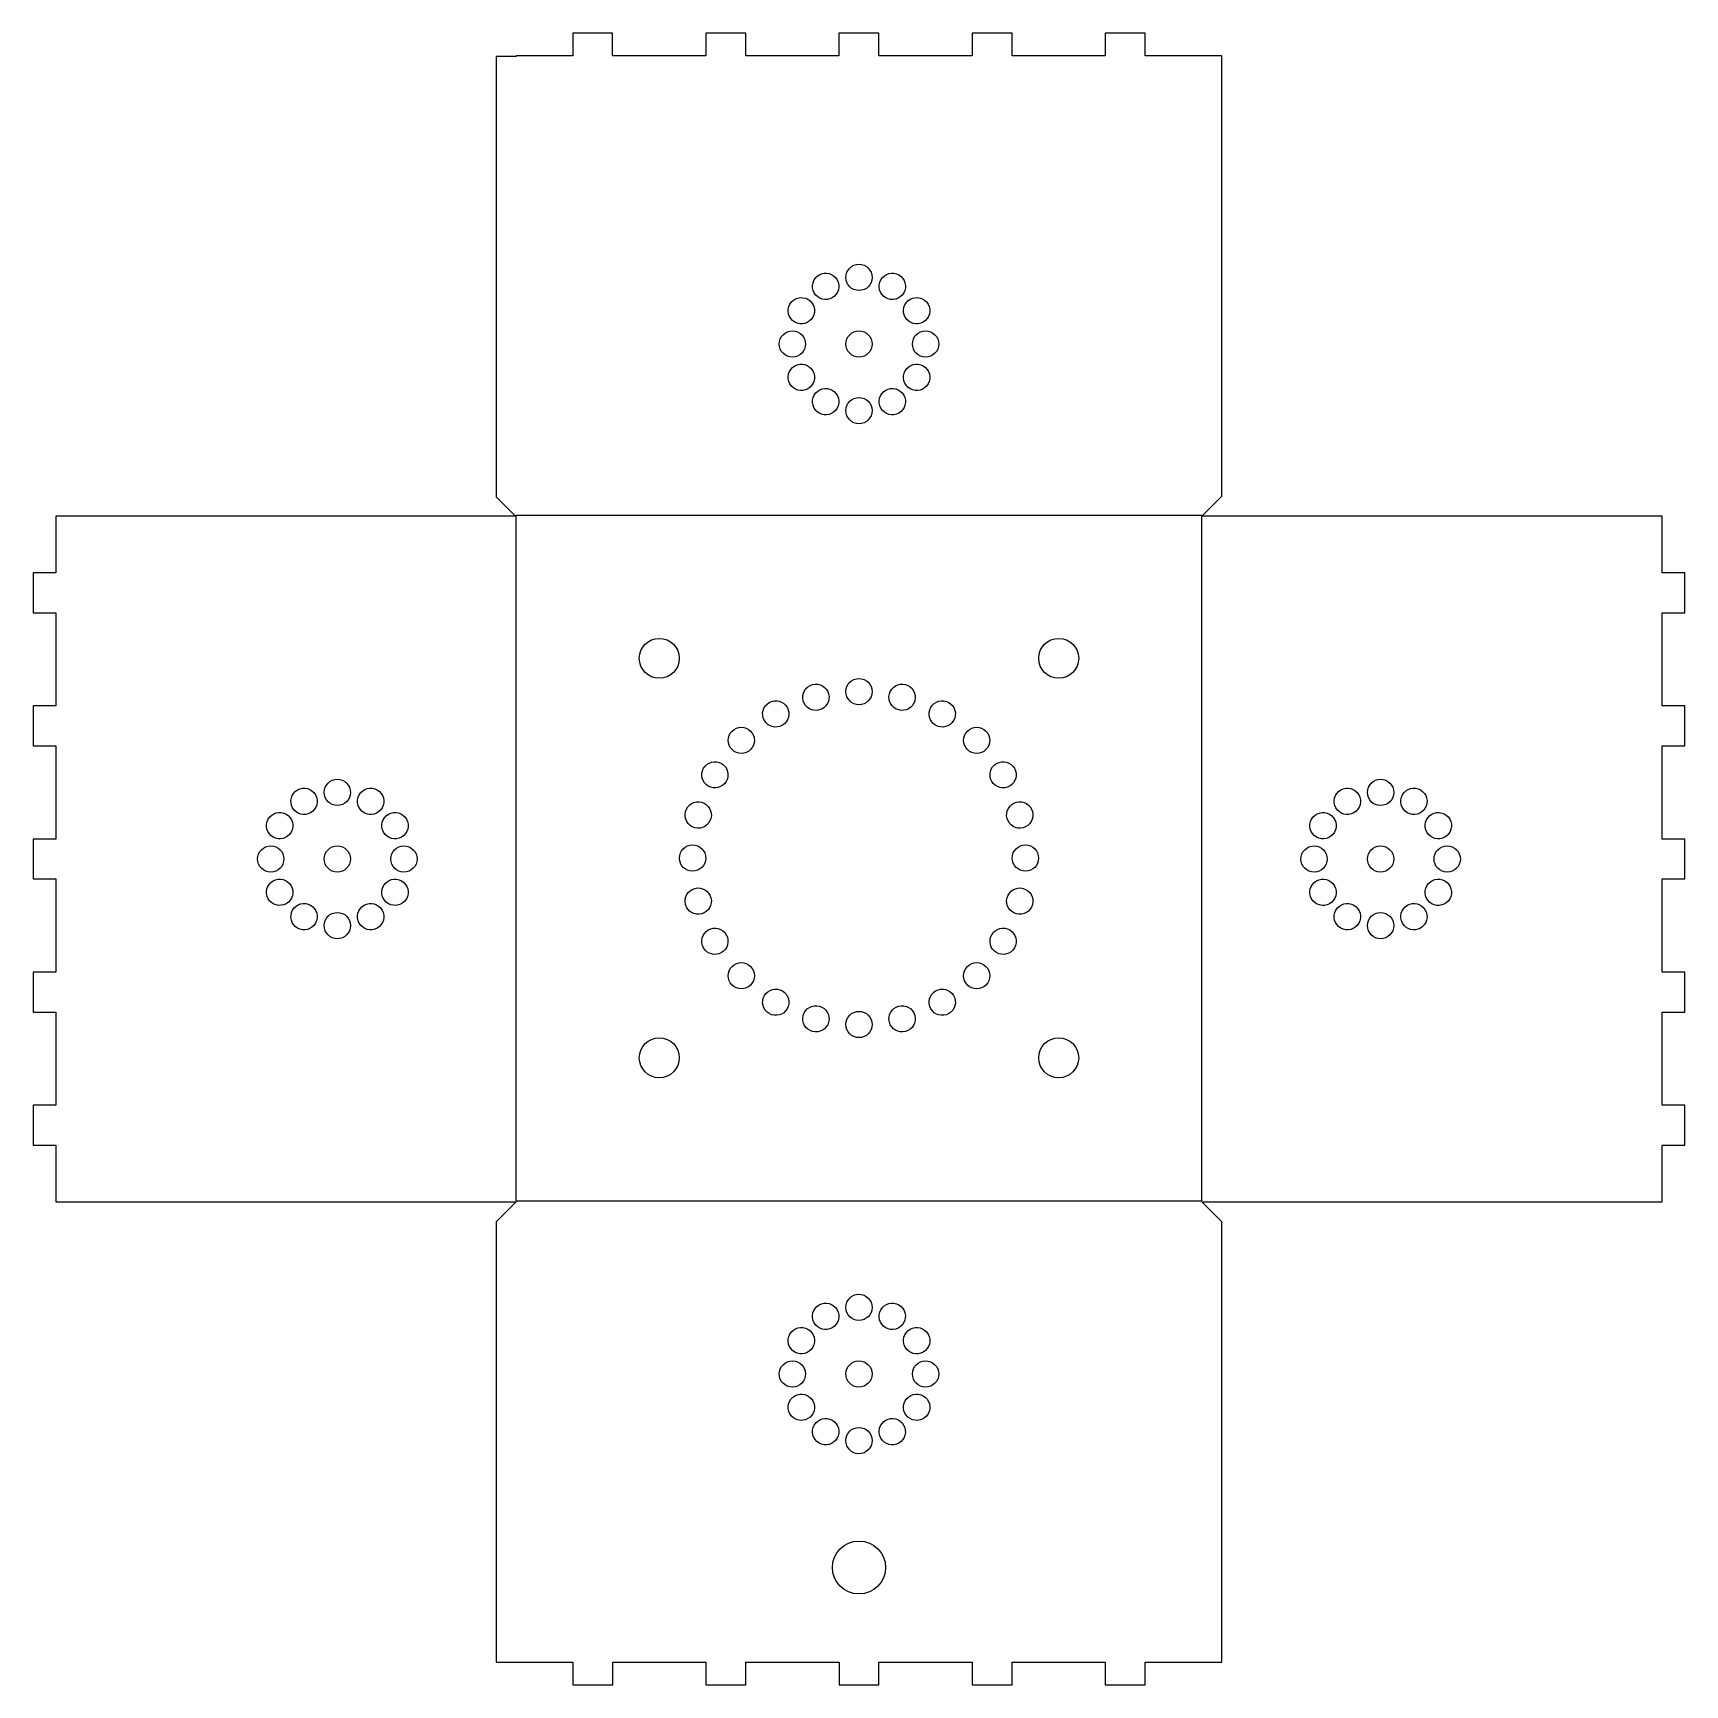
# Model space of a CAD drawing. Extents: x 28 to 553, y 59 to 380.
# Drawn here: x 304.6 to 552.7, y 132.1 to 380.2 of the extents above; entities that cross this region are included whole.
import ezdxf

# ---------------------------------------------------------------- set-up
doc = ezdxf.new("R2010")
doc.units = 0
doc.layers.add('Layer_1', color=7, linetype='CONTINUOUS')

msp = doc.modelspace()

# ---------------------------------------------------------------- linework, layer by layer
at = {"layer": 'Layer_1', "color": 7}
for p, q in [((385.635218, 380.243924), (385.635218, 376.821979)), ((391.63244, 380.243924), (385.635218, 380.243924)), ((385.635218, 380.243924), (385.635218, 380.243924)), ((391.63244, 376.821979), (391.63244, 380.243924)), ((411.63494, 380.243924), (405.628912, 380.243924)), ((405.628912, 380.243924), (405.628912, 376.821979)), ((411.63494, 376.821979), (411.63494, 380.243924)), ((431.628635, 380.243924), (425.631412, 380.243924)), ((425.631412, 380.243924), (425.631412, 376.821979)), ((431.628635, 376.821979), (431.628635, 380.243924)), ((451.631135, 380.243924), (445.633912, 380.243924)), ((445.633912, 380.243924), (445.633912, 376.821979)), ((451.631135, 376.821979), (451.631135, 380.243924)), ((471.633635, 380.243924), (465.627579, 380.243924)), ((465.627579, 380.243924), (465.627579, 376.821979)), ((471.633635, 376.821979), (471.633635, 380.243924)), ((377.133273, 376.724951), (374.134662, 376.724951)), ((374.134662, 376.724951), (374.134662, 310.579118)), ((385.635218, 376.821979), (377.133273, 376.821979)), ((377.133273, 376.821979), (377.133273, 376.724951)), ((405.628912, 376.821979), (391.63244, 376.821979)), ((425.631412, 376.821979), (411.63494, 376.821979)), ((445.633912, 376.821979), (431.628635, 376.821979)), ((465.627579, 376.821979), (451.631135, 376.821979)), ((479.138968, 376.821979), (471.633635, 376.821979)), ((480.135579, 376.821979), (479.138968, 376.821979)), ((483.13419, 376.821979), (480.135579, 376.821979)), ((483.13419, 310.676146), (483.13419, 376.821979)), ((426.662455, 343.534139), (426.662455, 343.534139)), ((421.927171, 341.206494), (421.927171, 341.206494)), ((435.349371, 341.206537), (435.349371, 341.206537)), ((418.990129, 336.823073), (418.990129, 336.823073)), ((438.286414, 336.823085), (438.286414, 336.823085)), ((426.662455, 333.534159), (426.662455, 333.534159)), ((418.638297, 331.558387), (418.638297, 331.558387)), ((438.638257, 331.558387), (438.638257, 331.558387)), ((420.965941, 326.823105), (420.965941, 326.823105)), ((436.310602, 326.823093), (436.310602, 326.823093)), ((425.349391, 323.886063), (425.349391, 323.886063)), ((426.662455, 323.534178), (426.662455, 323.534178)), ((431.927151, 323.886021), (431.927151, 323.886021)), ((374.134662, 310.579118), (377.02744, 307.68634)), ((480.135579, 307.677535), (483.13419, 310.676146)), ((377.02744, 307.68634), (307.997662, 307.68634)), ((307.997662, 307.68634), (307.997662, 299.184396)), ((549.280024, 307.677535), (480.135579, 307.677535)), ((549.280024, 299.175591), (549.280024, 307.677535)), ((307.997662, 299.184396), (304.575718, 299.184396)), ((304.575718, 299.184396), (304.575718, 293.178368)), ((552.701968, 299.175591), (549.280024, 299.175591)), ((552.701968, 293.178368), (552.701968, 299.175591)), ((304.575718, 293.178368), (307.997662, 293.178368)), ((307.997662, 293.178368), (307.997662, 279.181896)), ((549.280024, 279.181896), (549.280024, 293.178368)), ((549.280024, 293.178368), (552.701968, 293.178368)), ((424.076263, 280.982792), (424.076263, 280.982792)), ((430.614043, 281.323269), (430.614043, 281.323269)), ((433.20025, 280.982793), (433.20025, 280.982793)), ((307.997662, 279.181896), (304.575718, 279.181896)), ((304.575718, 279.181896), (304.575718, 273.184674)), ((417.849369, 278.961811), (417.849369, 278.961811)), ((439.427122, 278.961805), (439.427122, 278.961805)), ((552.701968, 279.181896), (549.280024, 279.181896)), ((552.701968, 273.175868), (552.701968, 279.181896)), ((304.575718, 273.184674), (307.997662, 273.184674)), ((307.997662, 273.184674), (307.997662, 259.179396)), ((412.357717, 275.398057), (412.357717, 275.398057)), ((444.918783, 275.39806), (444.918783, 275.39806)), ((549.280024, 259.179396), (549.280024, 273.175868)), ((549.280024, 273.175868), (552.701968, 273.175868)), ((407.97555, 270.534399), (407.97555, 270.534399)), ((449.300944, 270.534391), (449.300944, 270.534391)), ((346.995091, 265.830713), (346.995091, 265.830713)), ((352.259789, 266.182555), (352.259789, 266.182555)), ((505.014087, 266.179877), (505.014087, 266.179877)), ((510.278772, 265.828045), (510.278772, 265.828045)), ((356.995084, 263.854901), (356.995084, 263.854901)), ((405.001528, 264.702248), (405.001528, 264.702248)), ((452.274974, 264.702261), (452.274974, 264.702261)), ((500.278805, 263.852233), (500.278805, 263.852233)), ((342.61164, 262.893669), (342.61164, 262.893669)), ((514.662205, 262.891004), (514.662205, 262.891004)), ((307.997662, 259.179396), (304.575718, 259.179396)), ((304.575718, 259.179396), (304.575718, 253.182174)), ((359.932156, 259.471452), (359.932156, 259.471452)), ((403.638302, 258.299113), (403.638302, 258.299113)), ((453.638202, 258.299113), (453.638202, 258.299113)), ((496.98989, 258.155711), (496.98989, 258.155711)), ((497.341763, 259.468784), (497.341763, 259.468784)), ((506.98987, 258.155711), (506.98987, 258.155711)), ((516.98985, 258.155711), (516.98985, 258.155711)), ((552.701968, 259.179396), (549.280024, 259.179396)), ((552.701968, 253.182174), (552.701968, 259.179396)), ((304.575718, 253.182174), (307.997662, 253.182174)), ((307.997662, 253.182174), (307.997662, 239.185701)), ((340.284026, 254.206762), (340.284026, 254.206762)), ((350.284006, 254.206762), (350.284006, 254.206762)), ((360.283986, 254.206762), (360.283986, 254.206762)), ((549.280024, 239.176896), (549.280024, 253.182174)), ((549.280024, 253.182174), (552.701968, 253.182174)), ((359.932113, 252.893689), (359.932113, 252.893689)), ((403.97878, 251.761334), (403.97878, 251.761334)), ((453.297723, 251.761321), (453.297723, 251.761321)), ((497.341732, 252.891024), (497.341732, 252.891024)), ((342.611682, 249.471472), (342.611682, 249.471472)), ((356.995071, 248.510239), (356.995071, 248.510239)), ((500.278792, 248.507572), (500.278792, 248.507572)), ((514.662236, 249.468804), (514.662236, 249.468804)), ((346.995104, 246.534427), (346.995104, 246.534427)), ((352.259789, 246.182595), (352.259789, 246.182595)), ((505.014087, 246.179917), (505.014087, 246.179917)), ((510.278785, 246.53176), (510.278785, 246.53176)), ((405.99976, 245.53444), (405.99976, 245.53444)), ((451.276734, 245.534449), (451.276734, 245.534449)), ((307.997662, 239.185701), (304.575718, 239.185701)), ((304.575718, 239.185701), (304.575718, 233.179674)), ((409.563515, 240.042791), (409.563515, 240.042791)), ((447.712986, 240.042789), (447.712986, 240.042789)), ((552.701968, 239.176896), (549.280024, 239.176896)), ((552.701968, 233.179674), (552.701968, 239.176896)), ((414.427172, 235.660621), (414.427172, 235.660621)), ((442.84932, 235.660627), (442.84932, 235.660627)), ((304.575718, 233.179674), (307.997662, 233.179674)), ((307.997662, 233.179674), (307.997662, 219.183201)), ((420.259324, 232.686598), (420.259324, 232.686598)), ((430.614043, 231.323369), (430.614043, 231.323369)), ((437.01719, 232.686597), (437.01719, 232.686597)), ((549.280024, 219.183201), (549.280024, 233.179674)), ((549.280024, 233.179674), (552.701968, 233.179674)), ((307.997662, 219.183201), (304.575718, 219.183201)), ((304.575718, 219.183201), (304.575718, 213.185979)), ((552.701968, 219.183201), (549.280024, 219.183201)), ((552.701968, 213.177174), (552.701968, 219.183201)), ((304.575718, 213.185979), (307.997662, 213.185979)), ((307.997662, 213.185979), (307.997662, 204.684035)), ((549.280024, 204.675229), (549.280024, 213.177174)), ((549.280024, 213.177174), (552.701968, 213.177174)), ((307.997662, 204.684035), (377.133273, 204.684035)), ((377.133273, 204.684035), (374.134662, 201.685423)), ((483.13419, 201.685423), (480.144384, 204.675229)), ((480.144384, 204.675229), (549.280024, 204.675229)), ((374.134662, 201.685423), (374.134662, 135.53959)), ((483.13419, 135.53959), (483.13419, 201.685423)), ((430.611421, 188.828293), (430.611421, 188.828293)), ((425.346722, 188.476441), (425.346722, 188.476441)), ((431.924497, 188.476409), (431.924497, 188.476409)), ((420.963274, 185.53938), (420.963274, 185.53938)), ((436.307935, 185.539368), (436.307935, 185.539368)), ((418.635619, 180.804086), (418.635619, 180.804086)), ((430.611421, 178.828313), (430.611421, 178.828313)), ((438.635579, 180.804086), (438.635579, 180.804086)), ((418.987462, 175.539388), (418.987462, 175.539388)), ((438.283747, 175.5394), (438.283747, 175.5394)), ((421.924517, 171.155936), (421.924517, 171.155936)), ((430.611421, 168.828333), (430.611421, 168.828333)), ((435.346702, 171.155967), (435.346702, 171.155967)), ((432.636055, 149.761662), (432.636055, 149.761662)), ((374.134662, 135.53959), (377.133273, 135.53959)), ((377.133273, 135.53959), (378.129885, 135.53959)), ((378.129885, 135.53959), (385.635218, 135.53959)), ((385.635218, 135.53959), (385.635218, 132.117646)), ((391.641274, 132.117646), (391.641274, 135.53959)), ((391.641274, 135.53959), (405.637718, 135.53959)), ((405.637718, 135.53959), (405.637718, 132.117646)), ((411.63494, 132.117646), (411.63494, 135.53959)), ((411.63494, 135.53959), (425.640218, 135.53959)), ((425.640218, 135.53959), (425.640218, 132.117646)), ((431.63744, 132.117646), (431.63744, 135.53959)), ((431.63744, 135.53959), (445.633912, 135.53959)), ((445.633912, 135.53959), (445.633912, 132.117646)), ((451.63994, 132.117646), (451.63994, 135.53959)), ((451.63994, 135.53959), (465.636412, 135.53959)), ((465.636412, 135.53959), (465.636412, 132.117646)), ((471.633635, 132.117646), (471.633635, 135.53959)), ((471.633635, 135.53959), (479.138968, 135.53959)), ((479.138968, 135.53959), (480.135579, 135.53959)), ((480.135579, 135.53959), (483.13419, 135.53959)), ((385.635218, 132.117646), (391.641274, 132.117646)), ((405.637718, 132.117646), (411.63494, 132.117646)), ((425.640218, 132.117646), (431.63744, 132.117646)), ((445.633912, 132.117646), (451.63994, 132.117646)), ((465.636412, 132.117646), (471.633635, 132.117646))]:
    msp.add_line(p, q, dxfattribs=at)
at = {"layer": 'Layer_1', "color": 3}
for p, q in [((377.13824, 307.823218), (480.13826, 307.823218)), ((377.138353, 204.823323), (377.138353, 307.823325)), ((480.138147, 204.823323), (480.138147, 307.823325)), ((377.13824, 204.823424), (480.13826, 204.823424))]:
    msp.add_line(p, q, dxfattribs=at)
at = {"layer": 'Layer_1', "color": 2}
for p, q in [((398.63824, 283.322519), (398.63824, 283.322519)), ((458.63812, 283.322519), (458.63812, 283.322519)), ((398.63824, 223.322639), (398.63824, 223.322639)), ((458.63812, 223.322639), (458.63812, 223.322639))]:
    msp.add_line(p, q, dxfattribs=at)
at = {"layer": 'Layer_1', "color": 7}
for points in [[(426.662455, 343.534139), (426.662455, 344.625272), (427.547052, 345.509813), (428.638264, 345.509813)], [(428.638264, 345.509813), (429.729477, 345.509813), (430.614074, 344.625272), (430.614074, 343.534139)], [(421.927171, 341.206494), (421.381603, 342.151445), (421.705416, 343.359776), (422.650426, 343.905378)], [(422.650426, 343.905378), (423.595436, 344.45098), (424.803787, 344.127244), (425.349355, 343.182293)], [(425.349355, 343.182293), (425.894923, 342.237342), (425.57111, 341.029011), (424.6261, 340.483409)], [(428.638264, 341.558462), (427.547052, 341.558462), (426.662455, 342.443003), (426.662455, 343.534139)], [(430.614074, 343.534139), (430.614074, 342.443003), (429.729477, 341.558462), (428.638264, 341.558462)], [(432.650441, 340.483452), (431.705431, 341.029054), (431.381618, 342.237385), (431.927186, 343.182336)], [(431.927186, 343.182336), (432.472754, 344.127287), (433.681106, 344.451023), (434.626116, 343.905421)], [(434.626116, 343.905421), (435.571126, 343.359819), (435.894938, 342.151488), (435.349371, 341.206537)], [(418.267044, 339.522002), (418.812646, 340.467012), (420.020977, 340.790825), (420.965928, 340.245257)], [(420.965928, 340.245257), (421.910879, 339.699689), (422.234615, 338.491337), (421.689013, 337.546327)], [(424.6261, 340.483409), (423.68109, 339.937807), (422.472739, 340.261543), (421.927171, 341.206494)], [(435.349371, 341.206537), (434.803803, 340.261586), (433.595451, 339.93785), (432.650441, 340.483452)], [(435.58753, 337.54634), (435.041928, 338.49135), (435.365664, 339.699702), (436.310615, 340.245269)], [(436.310615, 340.245269), (437.255566, 340.790837), (438.463897, 340.467025), (439.009499, 339.522015)], [(418.990129, 336.823073), (418.045178, 337.36864), (417.721442, 338.576992), (418.267044, 339.522002)], [(421.689013, 337.546327), (421.143411, 336.601317), (419.93508, 336.277505), (418.990129, 336.823073)], [(438.286414, 336.823085), (437.341463, 336.277517), (436.133132, 336.60133), (435.58753, 337.54634)], [(439.009499, 339.522015), (439.555101, 338.577004), (439.231365, 337.368653), (438.286414, 336.823085)], [(416.662622, 333.534186), (416.662622, 334.62539), (417.547161, 335.509985), (418.638297, 335.509985)], [(418.638297, 335.509985), (419.729433, 335.509985), (420.613972, 334.62539), (420.613972, 333.534186)], [(426.662455, 333.534159), (426.662455, 334.625292), (427.547052, 335.509833), (428.638264, 335.509833)], [(428.638264, 335.509833), (429.729477, 335.509833), (430.614074, 334.625292), (430.614074, 333.534159)], [(436.662582, 333.534186), (436.662582, 334.62539), (437.547121, 335.509985), (438.638257, 335.509985)], [(438.638257, 335.509985), (439.729393, 335.509985), (440.613932, 334.62539), (440.613932, 333.534186)], [(418.638297, 331.558387), (417.547161, 331.558387), (416.662622, 332.442982), (416.662622, 333.534186)], [(420.613972, 333.534186), (420.613972, 332.442982), (419.729433, 331.558387), (418.638297, 331.558387)], [(428.638264, 331.558482), (427.547052, 331.558482), (426.662455, 332.443023), (426.662455, 333.534159)], [(430.614074, 333.534159), (430.614074, 332.443023), (429.729477, 331.558482), (428.638264, 331.558482)], [(438.638257, 331.558387), (437.547121, 331.558387), (436.662582, 332.442982), (436.662582, 333.534186)], [(440.613932, 333.534186), (440.613932, 332.442982), (439.729393, 331.558387), (438.638257, 331.558387)], [(418.267057, 327.54636), (417.721455, 328.49137), (418.045191, 329.699722), (418.990142, 330.245289)], [(418.990142, 330.245289), (419.935093, 330.790857), (421.143424, 330.467045), (421.689026, 329.522035)], [(435.587518, 329.522022), (436.133119, 330.467032), (437.34145, 330.790845), (438.286402, 330.245277)], [(438.286402, 330.245277), (439.231353, 329.699709), (439.555088, 328.491357), (439.009486, 327.546347)], [(420.965941, 326.823105), (420.02099, 326.277537), (418.812659, 326.60135), (418.267057, 327.54636)], [(421.689026, 329.522035), (422.234628, 328.577024), (421.910892, 327.368673), (420.965941, 326.823105)], [(436.310602, 326.823093), (435.365651, 327.36866), (435.041916, 328.577012), (435.587518, 329.522022)], [(439.009486, 327.546347), (438.463885, 326.601337), (437.255554, 326.277525), (436.310602, 326.823093)], [(422.650461, 323.162979), (421.705451, 323.70858), (421.381638, 324.916911), (421.927206, 325.861862)], [(421.927206, 325.861862), (422.472774, 326.806814), (423.681126, 327.130549), (424.626136, 326.584947)], [(424.626136, 326.584947), (425.571146, 326.039346), (425.894958, 324.831015), (425.349391, 323.886063)], [(426.662455, 323.534178), (426.662455, 324.625314), (427.547052, 325.509853), (428.638264, 325.509853)], [(428.638264, 325.509853), (429.729477, 325.509853), (430.614074, 324.625314), (430.614074, 323.534178)], [(431.927151, 323.886021), (431.381583, 324.830972), (431.705396, 326.039303), (432.650406, 326.584905)], [(432.650406, 326.584905), (433.595416, 327.130506), (434.803767, 326.806771), (435.349335, 325.86182)], [(435.349335, 325.86182), (435.894903, 324.916869), (435.57109, 323.708538), (434.62608, 323.162936)], [(425.349391, 323.886063), (424.803823, 322.941112), (423.595471, 322.617377), (422.650461, 323.162979)], [(428.638264, 321.558503), (427.547052, 321.558503), (426.662455, 322.443042), (426.662455, 323.534178)], [(430.614074, 323.534178), (430.614074, 322.443042), (429.729477, 321.558503), (428.638264, 321.558503)], [(434.62608, 323.162936), (433.68107, 322.617334), (432.472719, 322.94107), (431.927151, 323.886021)], [(426.662444, 281.323269), (426.662444, 282.414405), (427.54704, 283.298944), (428.638244, 283.298944)], [(428.638244, 283.298944), (429.729447, 283.298944), (430.614043, 282.414405), (430.614043, 281.323269)], [(420.259313, 279.960043), (419.976906, 281.013999), (420.602424, 282.097348), (421.656446, 282.379773)], [(421.656446, 282.379773), (422.710468, 282.662197), (423.793857, 282.036748), (424.076263, 280.982792)], [(424.076263, 280.982792), (424.35867, 279.928836), (423.733152, 278.845487), (422.67913, 278.563062)], [(428.638244, 279.347595), (427.54704, 279.347595), (426.662444, 280.232134), (426.662444, 281.323269)], [(430.614043, 281.323269), (430.614043, 280.232134), (429.729447, 279.347595), (428.638244, 279.347595)], [(434.597383, 278.563064), (433.543361, 278.845488), (432.917843, 279.928837), (433.20025, 280.982793)], [(433.20025, 280.982793), (433.482657, 282.036749), (434.566046, 282.662198), (435.620068, 282.379774)], [(435.620068, 282.379774), (436.674089, 282.09735), (437.299607, 281.014), (437.017201, 279.960044)], [(414.427185, 276.986012), (413.881617, 277.930963), (414.20543, 279.139294), (415.15044, 279.684896)], [(415.15044, 279.684896), (416.09545, 280.230498), (417.303802, 279.906762), (417.849369, 278.961811)], [(417.849369, 278.961811), (418.394937, 278.01686), (418.071125, 276.808529), (417.126115, 276.262927)], [(422.67913, 278.563062), (421.625109, 278.280638), (420.541719, 278.906087), (420.259313, 279.960043)], [(437.017201, 279.960044), (436.734794, 278.906088), (435.651405, 278.280639), (434.597383, 278.563064)], [(440.150377, 276.262921), (439.205367, 276.808523), (438.881554, 278.016854), (439.427122, 278.961805)], [(439.427122, 278.961805), (439.97269, 279.906756), (441.181042, 280.230492), (442.126052, 279.68489)], [(442.126052, 279.68489), (443.071062, 279.139288), (443.394874, 277.930957), (442.849307, 276.986006)], [(409.563603, 275.397969), (410.335201, 276.169566), (411.586168, 276.169606), (412.357717, 275.398057)], [(417.126115, 276.262927), (416.181105, 275.717325), (414.972753, 276.041061), (414.427185, 276.986012)], [(442.849307, 276.986006), (442.303739, 276.041055), (441.095387, 275.717319), (440.150377, 276.262921)], [(444.918783, 275.39806), (445.690332, 276.169609), (446.941299, 276.169569), (447.712897, 275.397972)], [(409.563515, 272.603855), (408.791966, 273.375404), (408.792006, 274.626371), (409.563603, 275.397969)], [(412.357717, 275.398057), (413.129267, 274.626507), (413.129227, 273.37554), (412.357629, 272.603943)], [(444.918871, 272.603946), (444.147273, 273.375543), (444.147233, 274.62651), (444.918783, 275.39806)], [(447.712897, 275.397972), (448.484494, 274.626374), (448.484534, 273.375407), (447.712985, 272.603858)], [(405.276666, 269.811144), (405.822268, 270.756154), (407.030599, 271.079967), (407.97555, 270.534399)], [(407.97555, 270.534399), (408.920502, 269.988831), (409.244237, 268.78048), (408.698635, 267.83547)], [(412.357629, 272.603943), (411.586032, 271.832346), (410.335065, 271.832306), (409.563515, 272.603855)], [(447.712985, 272.603858), (446.941435, 271.832308), (445.690468, 271.832348), (444.918871, 272.603946)], [(448.577859, 267.835461), (448.032258, 268.780471), (448.355993, 269.988823), (449.300944, 270.534391)], [(449.300944, 270.534391), (450.245896, 271.079959), (451.454227, 270.756146), (451.999828, 269.811136)], [(348.308191, 266.182555), (348.308191, 267.273691), (349.192787, 268.15823), (350.28399, 268.15823)], [(350.28399, 268.15823), (351.375194, 268.15823), (352.259789, 267.273691), (352.259789, 266.182555)], [(405.999751, 267.112215), (405.0548, 267.657783), (404.731065, 268.866134), (405.276666, 269.811144)], [(451.999828, 269.811136), (452.54543, 268.866126), (452.221695, 267.657774), (451.276743, 267.112206)], [(505.014087, 266.179877), (505.014087, 267.271013), (505.898682, 268.155552), (506.989886, 268.155552)], [(506.989886, 268.155552), (508.081089, 268.155552), (508.965685, 267.271013), (508.965685, 266.179877)], [(343.572907, 263.854913), (343.027339, 264.799865), (343.351152, 266.008196), (344.296162, 266.553797)], [(344.296162, 266.553797), (345.241172, 267.099399), (346.449523, 266.775664), (346.995091, 265.830713)], [(346.995091, 265.830713), (347.540659, 264.885761), (347.216846, 263.67743), (346.271836, 263.131829)], [(350.28399, 264.206881), (349.192787, 264.206881), (348.308191, 265.09142), (348.308191, 266.182555)], [(352.259789, 266.182555), (352.259789, 265.09142), (351.375194, 264.206881), (350.28399, 264.206881)], [(354.296154, 263.131816), (353.351144, 263.677418), (353.027332, 264.885749), (353.572899, 265.8307)], [(353.572899, 265.8307), (354.118467, 266.775651), (355.326819, 267.099387), (356.271829, 266.553785)], [(356.271829, 266.553785), (357.216839, 266.008183), (357.540652, 264.799852), (356.995084, 263.854901)], [(408.698635, 267.83547), (408.153034, 266.89046), (406.944703, 266.566647), (405.999751, 267.112215)], [(451.276743, 267.112206), (450.331792, 266.566638), (449.123461, 266.890451), (448.577859, 267.835461)], [(500.278805, 263.852233), (499.733237, 264.797185), (500.05705, 266.005516), (501.00206, 266.551117)], [(501.00206, 266.551117), (501.94707, 267.096719), (503.155421, 266.772984), (503.700989, 265.828032)], [(503.700989, 265.828032), (504.246557, 264.883081), (503.922744, 263.67475), (502.977734, 263.129148)], [(506.989886, 264.204203), (505.898682, 264.204203), (505.014087, 265.088742), (505.014087, 266.179877)], [(508.965685, 266.179877), (508.965685, 265.088742), (508.081089, 264.204203), (506.989886, 264.204203)], [(511.002027, 263.129161), (510.057017, 263.674763), (509.733204, 264.883094), (510.278772, 265.828045)], [(510.278772, 265.828045), (510.82434, 266.772996), (512.032692, 267.096732), (512.977702, 266.55113)], [(512.977702, 266.55113), (513.922712, 266.005528), (514.246524, 264.797197), (513.700957, 263.852246)], [(339.912756, 262.170414), (340.458357, 263.115424), (341.666688, 263.439237), (342.61164, 262.893669)], [(346.271836, 263.131829), (345.326826, 262.586227), (344.118475, 262.909962), (343.572907, 263.854913)], [(356.995084, 263.854901), (356.449516, 262.90995), (355.241164, 262.586214), (354.296154, 263.131816)], [(357.956357, 262.893636), (358.901308, 263.439204), (360.109639, 263.115391), (360.65524, 262.170381)], [(403.978779, 260.885297), (402.924823, 261.167704), (402.299374, 262.251093), (402.581798, 263.305114)], [(402.581798, 263.305114), (402.864222, 264.359136), (403.947572, 264.984654), (405.001528, 264.702248)], [(405.001528, 264.702248), (406.055484, 264.419841), (406.680933, 263.336452), (406.398508, 262.28243)], [(450.877994, 262.282443), (450.595569, 263.336465), (451.221018, 264.419854), (452.274974, 264.702261)], [(452.274974, 264.702261), (453.328931, 264.984667), (454.41228, 264.359149), (454.694704, 263.305128)], [(454.694704, 263.305128), (454.977128, 262.251106), (454.351679, 261.167717), (453.297723, 260.88531)], [(496.618678, 262.167713), (497.16428, 263.112723), (498.372611, 263.436536), (499.317562, 262.890968)], [(502.977734, 263.129148), (502.032724, 262.583547), (500.824373, 262.907282), (500.278805, 263.852233)], [(513.700957, 263.852246), (513.155389, 262.907295), (511.947037, 262.583559), (511.002027, 263.129161)], [(514.662205, 262.891004), (515.607156, 263.436571), (516.815487, 263.112759), (517.361089, 262.167749)], [(340.63584, 259.471485), (339.690889, 260.017052), (339.367154, 261.225404), (339.912756, 262.170414)], [(342.61164, 262.893669), (343.556591, 262.348101), (343.880326, 261.139749), (343.334724, 260.194739)], [(357.233272, 260.194707), (356.68767, 261.139717), (357.011405, 262.348068), (357.956357, 262.893636)], [(360.65524, 262.170381), (361.200842, 261.225371), (360.877107, 260.01702), (359.932156, 259.471452)], [(406.398508, 262.28243), (406.116084, 261.228408), (405.032735, 260.60289), (403.978779, 260.885297)], [(453.297723, 260.88531), (452.243767, 260.602903), (451.160418, 261.228421), (450.877994, 262.282443)], [(497.341763, 259.468784), (496.396812, 260.014351), (496.073076, 261.222703), (496.618678, 262.167713)], [(499.317562, 262.890968), (500.262513, 262.3454), (500.586249, 261.137049), (500.040647, 260.192038)], [(513.93912, 260.192074), (513.393518, 261.137084), (513.717254, 262.345436), (514.662205, 262.891004)], [(517.361089, 262.167749), (517.906691, 261.222739), (517.582955, 260.014387), (516.638004, 259.468819)], [(338.308357, 256.182563), (338.308357, 257.273764), (339.192898, 258.158361), (340.284026, 258.158361)], [(340.284026, 258.158361), (341.375182, 258.158361), (342.259722, 257.273764), (342.259722, 256.182563)], [(343.334724, 260.194739), (342.789123, 259.249729), (341.580792, 258.925917), (340.63584, 259.471485)], [(348.308337, 256.182563), (348.308337, 257.273764), (349.192878, 258.158361), (350.284006, 258.158361)], [(350.284006, 258.158361), (351.375162, 258.158361), (352.259702, 257.273764), (352.259702, 256.182563)], [(359.932156, 259.471452), (358.987204, 258.925884), (357.778873, 259.249697), (357.233272, 260.194707)], [(358.308317, 256.182563), (358.308317, 257.273764), (359.192858, 258.158361), (360.283986, 258.158361)], [(360.283986, 258.158361), (361.375142, 258.158361), (362.259682, 257.273764), (362.259682, 256.182563)], [(401.662627, 256.323314), (401.662627, 257.414518), (402.547166, 258.299113), (403.638302, 258.299113)], [(403.638302, 258.299113), (404.729438, 258.299113), (405.613977, 257.414518), (405.613977, 256.323314)], [(451.662527, 256.323314), (451.662527, 257.414518), (452.547066, 258.299113), (453.638202, 258.299113)], [(453.638202, 258.299113), (454.729338, 258.299113), (455.613877, 257.414518), (455.613877, 256.323314)], [(495.014194, 256.179913), (495.014194, 257.271114), (495.898734, 258.155711), (496.98989, 258.155711)], [(496.98989, 258.155711), (498.081018, 258.155711), (498.965559, 257.271114), (498.965559, 256.179913)], [(500.040647, 260.192038), (499.495045, 259.247028), (498.286714, 258.923216), (497.341763, 259.468784)], [(505.014174, 256.179913), (505.014174, 257.271114), (505.898714, 258.155711), (506.98987, 258.155711)], [(506.98987, 258.155711), (508.080998, 258.155711), (508.965539, 257.271114), (508.965539, 256.179913)], [(516.638004, 259.468819), (515.693053, 258.923251), (514.484722, 259.247064), (513.93912, 260.192074)], [(515.014154, 256.179913), (515.014154, 257.271114), (515.898694, 258.155711), (516.98985, 258.155711)], [(516.98985, 258.155711), (518.080978, 258.155711), (518.965519, 257.271114), (518.965519, 256.179913)], [(340.284026, 254.206762), (339.192898, 254.206762), (338.308357, 255.091359), (338.308357, 256.182563)], [(342.259722, 256.182563), (342.259722, 255.091359), (341.375182, 254.206762), (340.284026, 254.206762)], [(350.284006, 254.206762), (349.192878, 254.206762), (348.308337, 255.091359), (348.308337, 256.182563)], [(352.259702, 256.182563), (352.259702, 255.091359), (351.375162, 254.206762), (350.284006, 254.206762)], [(360.283986, 254.206762), (359.192858, 254.206762), (358.308317, 255.091359), (358.308317, 256.182563)], [(362.259682, 256.182563), (362.259682, 255.091359), (361.375142, 254.206762), (360.283986, 254.206762)], [(403.638302, 254.347515), (402.547166, 254.347515), (401.662627, 255.232111), (401.662627, 256.323314)], [(405.613977, 256.323314), (405.613977, 255.232111), (404.729438, 254.347515), (403.638302, 254.347515)], [(453.638202, 254.347515), (452.547066, 254.347515), (451.662527, 255.232111), (451.662527, 256.323314)], [(455.613877, 256.323314), (455.613877, 255.232111), (454.729338, 254.347515), (453.638202, 254.347515)], [(496.98989, 254.204112), (495.898734, 254.204112), (495.014194, 255.088709), (495.014194, 256.179913)], [(498.965559, 256.179913), (498.965559, 255.088709), (498.081018, 254.204112), (496.98989, 254.204112)], [(506.98987, 254.204112), (505.898714, 254.204112), (505.014174, 255.088709), (505.014174, 256.179913)], [(508.965539, 256.179913), (508.965539, 255.088709), (508.080998, 254.204112), (506.98987, 254.204112)], [(516.98985, 254.204112), (515.898694, 254.204112), (515.014154, 255.088709), (515.014154, 256.179913)], [(518.965519, 256.179913), (518.965519, 255.088709), (518.080978, 254.204112), (516.98985, 254.204112)], [(340.635883, 252.893656), (341.580834, 253.439224), (342.789165, 253.115411), (343.334767, 252.170401)], [(357.233229, 252.170434), (357.778831, 253.115444), (358.987162, 253.439257), (359.932113, 252.893689)], [(497.341732, 252.891024), (498.286683, 253.436591), (499.495014, 253.112779), (500.040616, 252.167769)], [(513.939152, 252.167733), (514.484753, 253.112743), (515.693084, 253.436556), (516.638036, 252.890988)], [(339.912798, 250.194727), (339.367196, 251.139737), (339.690932, 252.348088), (340.635883, 252.893656)], [(343.334767, 252.170401), (343.880369, 251.225391), (343.556633, 250.01704), (342.611682, 249.471472)], [(357.956314, 249.471505), (357.011363, 250.017072), (356.687627, 251.225424), (357.233229, 252.170434)], [(359.932113, 252.893689), (360.877064, 252.348121), (361.2008, 251.139769), (360.655198, 250.194759)], [(402.581799, 249.341517), (402.299374, 250.395538), (402.924823, 251.478927), (403.97878, 251.761334)], [(403.97878, 251.761334), (405.032736, 252.043741), (406.116085, 251.418223), (406.398509, 250.364201)], [(450.877993, 250.364188), (451.160417, 251.41821), (452.243766, 252.043728), (453.297723, 251.761321)], [(453.297723, 251.761321), (454.351679, 251.478915), (454.977128, 250.395526), (454.694703, 249.341504)], [(496.618647, 250.192094), (496.073045, 251.137104), (496.396781, 252.345456), (497.341732, 252.891024)], [(500.040616, 252.167769), (500.586217, 251.222759), (500.262482, 250.014407), (499.317531, 249.468839)], [(514.662236, 249.468804), (513.717285, 250.014371), (513.39355, 251.222723), (513.939152, 252.167733)], [(516.638036, 252.890988), (517.582987, 252.34542), (517.906722, 251.137069), (517.36112, 250.192058)], [(342.611682, 249.471472), (341.666731, 248.925904), (340.4584, 249.249717), (339.912798, 250.194727)], [(344.296174, 245.811343), (343.351164, 246.356944), (343.027352, 247.565275), (343.572919, 248.510226)], [(343.572919, 248.510226), (344.118487, 249.455178), (345.326839, 249.778913), (346.271849, 249.233311)], [(346.271849, 249.233311), (347.216859, 248.68771), (347.540672, 247.479379), (346.995104, 246.534427)], [(348.308191, 246.182595), (348.308191, 247.273731), (349.192787, 248.15827), (350.28399, 248.15827)], [(350.28399, 248.15827), (351.375194, 248.15827), (352.259789, 247.273731), (352.259789, 246.182595)], [(353.572887, 246.53444), (353.027319, 247.479391), (353.351132, 248.687722), (354.296142, 249.233324)], [(354.296142, 249.233324), (355.241152, 249.778926), (356.449503, 249.45519), (356.995071, 248.510239)], [(356.995071, 248.510239), (357.540639, 247.565288), (357.216826, 246.356957), (356.271816, 245.811355)], [(360.655198, 250.194759), (360.109596, 249.249749), (358.901265, 248.925937), (357.956314, 249.471505)], [(405.001528, 247.944383), (403.947572, 247.661977), (402.864223, 248.287495), (402.581799, 249.341517)], [(406.398509, 250.364201), (406.680933, 249.310179), (406.055484, 248.22679), (405.001528, 247.944383)], [(452.274974, 247.944371), (451.221018, 248.226777), (450.595569, 249.310167), (450.877993, 250.364188)], [(454.694703, 249.341504), (454.412279, 248.287482), (453.32893, 247.661964), (452.274974, 247.944371)], [(499.317531, 249.468839), (498.37258, 248.923271), (497.164249, 249.247084), (496.618647, 250.192094)], [(501.002047, 245.808688), (500.057037, 246.35429), (499.733224, 247.562621), (500.278792, 248.507572)], [(500.278792, 248.507572), (500.82436, 249.452523), (502.032712, 249.776259), (502.977722, 249.230657)], [(502.977722, 249.230657), (503.922732, 248.685055), (504.246544, 247.476724), (503.700977, 246.531773)], [(505.014087, 246.179917), (505.014087, 247.271053), (505.898682, 248.155592), (506.989886, 248.155592)], [(506.989886, 248.155592), (508.081089, 248.155592), (508.965685, 247.271053), (508.965685, 246.179917)], [(510.278785, 246.53176), (509.733217, 247.476711), (510.05703, 248.685042), (511.00204, 249.230644)], [(511.00204, 249.230644), (511.94705, 249.776246), (513.155401, 249.45251), (513.700969, 248.507559)], [(513.700969, 248.507559), (514.246537, 247.562608), (513.922724, 246.354277), (512.977714, 245.808675)], [(517.36112, 250.192058), (516.815519, 249.247048), (515.607188, 248.923236), (514.662236, 249.468804)], [(346.995104, 246.534427), (346.449536, 245.589476), (345.241184, 245.265741), (344.296174, 245.811343)], [(350.28399, 244.206921), (349.192787, 244.206921), (348.308191, 245.09146), (348.308191, 246.182595)], [(352.259789, 246.182595), (352.259789, 245.09146), (351.375194, 244.206921), (350.28399, 244.206921)], [(356.271816, 245.811355), (355.326806, 245.265753), (354.118455, 245.589489), (353.572887, 246.53444)], [(405.99976, 245.53444), (406.944712, 246.080008), (408.153043, 245.756195), (408.698644, 244.811185)], [(448.57785, 244.811194), (449.123452, 245.756204), (450.331783, 246.080017), (451.276734, 245.534449)], [(503.700977, 246.531773), (503.155409, 245.586822), (501.947057, 245.263086), (501.002047, 245.808688)], [(506.989886, 244.204243), (505.898682, 244.204243), (505.014087, 245.088782), (505.014087, 246.179917)], [(508.965685, 246.179917), (508.965685, 245.088782), (508.081089, 244.204243), (506.989886, 244.204243)], [(512.977714, 245.808675), (512.032704, 245.263073), (510.824353, 245.586809), (510.278785, 246.53176)], [(405.276676, 242.835511), (404.731074, 243.780521), (405.054809, 244.988872), (405.99976, 245.53444)], [(408.698644, 244.811185), (409.244246, 243.866175), (408.920511, 242.657824), (407.97556, 242.112256)], [(449.300935, 242.112265), (448.355984, 242.657833), (448.032249, 243.866184), (448.57785, 244.811194)], [(451.276734, 245.534449), (452.221686, 244.988881), (452.545421, 243.78053), (451.999819, 242.83552)], [(407.97556, 242.112256), (407.030608, 241.566688), (405.822277, 241.890501), (405.276676, 242.835511)], [(409.563515, 240.042791), (410.335064, 240.81434), (411.586031, 240.8143), (412.357628, 240.042703)], [(444.918872, 240.042701), (445.69047, 240.814298), (446.941437, 240.814338), (447.712986, 240.042789)], [(451.999819, 242.83552), (451.454217, 241.89051), (450.245886, 241.566697), (449.300935, 242.112265)], [(409.563603, 237.248677), (408.792005, 238.020274), (408.791965, 239.271241), (409.563515, 240.042791)], [(412.357628, 240.042703), (413.129226, 239.271105), (413.129266, 238.020138), (412.357716, 237.248589)], [(444.918784, 237.248587), (444.147235, 238.020136), (444.147275, 239.271103), (444.918872, 240.042701)], [(447.712986, 240.042789), (448.484536, 239.271239), (448.484496, 238.020272), (447.712898, 237.248675)], [(412.357716, 237.248589), (411.586167, 236.47704), (410.3352, 236.477079), (409.563603, 237.248677)], [(414.427172, 235.660621), (414.97274, 236.605572), (416.181092, 236.929308), (417.126102, 236.383706)], [(417.126102, 236.383706), (418.071112, 235.838104), (418.394924, 234.629773), (417.849357, 233.684822)], [(439.427136, 233.684828), (438.881568, 234.629779), (439.20538, 235.83811), (440.15039, 236.383712)], [(440.15039, 236.383712), (441.0954, 236.929314), (442.303752, 236.605578), (442.84932, 235.660627)], [(447.712898, 237.248675), (446.941301, 236.477077), (445.690334, 236.477037), (444.918784, 237.248587)], [(415.150427, 232.961737), (414.205417, 233.507339), (413.881604, 234.71567), (414.427172, 235.660621)], [(417.849357, 233.684822), (417.303789, 232.739871), (416.095437, 232.416135), (415.150427, 232.961737)], [(420.259324, 232.686598), (420.541731, 233.740554), (421.62512, 234.366003), (422.679141, 234.083579)], [(422.679141, 234.083579), (423.733163, 233.801155), (424.358681, 232.717806), (424.076275, 231.663849)], [(426.662444, 231.323369), (426.662444, 232.414505), (427.54704, 233.299044), (428.638244, 233.299044)], [(428.638244, 233.299044), (429.729447, 233.299044), (430.614043, 232.414505), (430.614043, 231.323369)], [(433.200239, 231.663848), (432.917833, 232.717804), (433.543351, 233.801153), (434.597372, 234.083578)], [(434.597372, 234.083578), (435.651394, 234.366002), (436.734783, 233.740553), (437.01719, 232.686597)], [(442.126065, 232.961743), (441.181055, 232.416141), (439.972703, 232.739877), (439.427136, 233.684828)], [(442.84932, 235.660627), (443.394888, 234.715676), (443.071075, 233.507345), (442.126065, 232.961743)], [(421.656457, 230.266869), (420.602435, 230.549293), (419.976917, 231.632642), (420.259324, 232.686598)], [(424.076275, 231.663849), (423.793868, 230.609893), (422.710479, 229.984444), (421.656457, 230.266869)], [(428.638244, 229.347695), (427.54704, 229.347695), (426.662444, 230.232234), (426.662444, 231.323369)], [(430.614043, 231.323369), (430.614043, 230.232234), (429.729447, 229.347695), (428.638244, 229.347695)], [(435.620057, 230.266867), (434.566035, 229.984443), (433.482646, 230.609892), (433.200239, 231.663848)], [(437.01719, 232.686597), (437.299597, 231.632641), (436.674079, 230.549292), (435.620057, 230.266867)], [(421.924538, 186.500642), (421.37897, 187.445593), (421.702783, 188.653924), (422.647793, 189.199525)], [(422.647793, 189.199525), (423.592803, 189.745127), (424.801155, 189.421392), (425.346722, 188.476441)], [(426.659802, 188.828293), (426.659802, 189.919429), (427.544399, 190.80397), (428.635612, 190.80397)], [(428.635612, 186.852619), (427.544399, 186.852619), (426.659802, 187.73716), (426.659802, 188.828293)], [(428.635612, 190.80397), (429.726824, 190.80397), (430.611421, 189.919429), (430.611421, 188.828293)], [(430.611421, 188.828293), (430.611421, 187.73716), (429.726824, 186.852619), (428.635612, 186.852619)], [(431.924497, 188.476409), (432.470064, 189.42136), (433.678416, 189.745096), (434.623426, 189.199494)], [(434.623426, 189.199494), (435.568436, 188.653892), (435.892249, 187.445561), (435.346681, 186.50061)], [(424.623468, 185.777557), (423.678458, 185.231955), (422.470106, 185.55569), (421.924538, 186.500642)], [(425.346722, 188.476441), (425.89229, 187.531489), (425.568478, 186.323158), (424.623468, 185.777557)], [(432.647751, 185.777525), (431.702741, 186.323127), (431.378929, 187.531458), (431.924497, 188.476409)], [(435.346681, 186.50061), (434.801113, 185.555659), (433.592762, 185.231923), (432.647751, 185.777525)], [(418.987474, 182.117196), (418.042523, 182.662763), (417.718788, 183.871115), (418.26439, 184.816125)], [(418.26439, 184.816125), (418.809991, 185.761135), (420.018322, 186.084948), (420.963274, 185.53938)], [(420.963274, 185.53938), (421.908225, 184.993812), (422.23196, 183.785461), (421.686358, 182.840451)], [(435.58485, 182.840438), (435.039248, 183.785448), (435.362984, 184.9938), (436.307935, 185.539368)], [(436.307935, 185.539368), (437.252886, 186.084935), (438.461217, 185.761123), (439.006819, 184.816113)], [(439.006819, 184.816113), (439.552421, 183.871103), (439.228685, 182.662751), (438.283734, 182.117183)], [(421.686358, 182.840451), (421.140757, 181.89544), (419.932426, 181.571628), (418.987474, 182.117196)], [(438.283734, 182.117183), (437.338783, 181.571615), (436.130452, 181.895428), (435.58485, 182.840438)], [(416.659944, 178.828287), (416.659944, 179.91949), (417.544483, 180.804086), (418.635619, 180.804086)], [(418.635619, 176.852487), (417.544483, 176.852487), (416.659944, 177.737083), (416.659944, 178.828287)], [(418.635619, 180.804086), (419.726755, 180.804086), (420.611294, 179.91949), (420.611294, 178.828287)], [(420.611294, 178.828287), (420.611294, 177.737083), (419.726755, 176.852487), (418.635619, 176.852487)], [(426.659802, 178.828313), (426.659802, 179.919449), (427.544399, 180.80399), (428.635612, 180.80399)], [(428.635612, 176.852639), (427.544399, 176.852639), (426.659802, 177.73718), (426.659802, 178.828313)], [(428.635612, 180.80399), (429.726824, 180.80399), (430.611421, 179.919449), (430.611421, 178.828313)], [(430.611421, 178.828313), (430.611421, 177.73718), (429.726824, 176.852639), (428.635612, 176.852639)], [(436.659904, 178.828287), (436.659904, 179.91949), (437.544443, 180.804086), (438.635579, 180.804086)], [(438.635579, 176.852487), (437.544443, 176.852487), (436.659904, 177.737083), (436.659904, 178.828287)], [(438.635579, 180.804086), (439.726715, 180.804086), (440.611254, 179.91949), (440.611254, 178.828287)], [(440.611254, 178.828287), (440.611254, 177.737083), (439.726715, 176.852487), (438.635579, 176.852487)], [(418.264377, 172.840458), (417.718775, 173.785468), (418.042511, 174.99382), (418.987462, 175.539388)], [(418.987462, 175.539388), (419.932413, 176.084955), (421.140744, 175.761143), (421.686346, 174.816133)], [(421.686346, 174.816133), (422.231948, 173.871123), (421.908212, 172.662771), (420.963261, 172.117203)], [(436.307948, 172.117216), (435.362997, 172.662783), (435.039261, 173.871135), (435.584863, 174.816145)], [(435.584863, 174.816145), (436.130465, 175.761155), (437.338796, 176.084968), (438.283747, 175.5394)], [(438.283747, 175.5394), (439.228698, 174.993832), (439.552434, 173.785481), (439.006832, 172.840471)], [(420.963261, 172.117203), (420.01831, 171.571635), (418.809979, 171.895448), (418.264377, 172.840458)], [(421.924517, 171.155936), (422.470084, 172.100887), (423.678436, 172.424623), (424.623446, 171.879021)], [(424.623446, 171.879021), (425.568456, 171.333419), (425.892269, 170.125088), (425.346701, 169.180137)], [(431.924518, 169.180168), (431.37895, 170.125119), (431.702763, 171.33345), (432.647773, 171.879052)], [(432.647773, 171.879052), (433.592783, 172.424654), (434.801135, 172.100918), (435.346702, 171.155967)], [(439.006832, 172.840471), (438.46123, 171.89546), (437.252899, 171.571648), (436.307948, 172.117216)], [(422.647771, 168.457052), (421.702761, 169.002654), (421.378949, 170.210985), (421.924517, 171.155936)], [(425.346701, 169.180137), (424.801133, 168.235186), (423.592782, 167.91145), (422.647771, 168.457052)], [(426.659802, 168.828333), (426.659802, 169.919469), (427.544399, 170.80401), (428.635612, 170.80401)], [(428.635612, 166.852659), (427.544399, 166.852659), (426.659802, 167.7372), (426.659802, 168.828333)], [(428.635612, 170.80401), (429.726824, 170.80401), (430.611421, 169.919469), (430.611421, 168.828333)], [(430.611421, 168.828333), (430.611421, 167.7372), (429.726824, 166.852659), (428.635612, 166.852659)], [(434.623448, 168.457083), (433.678438, 167.911481), (432.470086, 168.235217), (431.924518, 169.180168)], [(435.346702, 171.155967), (435.89227, 170.211016), (435.568458, 169.002685), (434.623448, 168.457083)], [(424.635196, 149.761662), (424.635196, 151.959558), (426.426235, 153.741301), (428.635612, 153.741301)], [(428.635612, 153.741301), (430.844988, 153.741301), (432.636055, 151.959558), (432.636055, 149.761662)], [(428.635612, 145.782022), (426.426235, 145.782022), (424.635196, 147.563767), (424.635196, 149.761662)], [(432.636055, 149.761662), (432.636055, 147.563767), (430.844988, 145.782022), (428.635612, 145.782022)]]:
    msp.add_open_spline(points, degree=3, dxfattribs=at)
at = {"layer": 'Layer_1', "color": 2}
for points in [[(395.638218, 286.322541), (395.638218, 287.980244), (396.980537, 289.322564), (398.63824, 289.322564)], [(398.63824, 289.322564), (400.294884, 289.322564), (401.638262, 287.980244), (401.638262, 286.322541)], [(455.638098, 286.322541), (455.638098, 287.980244), (456.980417, 289.322564), (458.63812, 289.322564)], [(458.63812, 289.322564), (460.294764, 289.322564), (461.638142, 287.980244), (461.638142, 286.322541)], [(398.63824, 283.322519), (396.980537, 283.322519), (395.638218, 284.66625), (395.638218, 286.322541)], [(401.638262, 286.322541), (401.638262, 284.66625), (400.294884, 283.322519), (398.63824, 283.322519)], [(458.63812, 283.322519), (456.980417, 283.322519), (455.638098, 284.66625), (455.638098, 286.322541)], [(461.638142, 286.322541), (461.638142, 284.66625), (460.294764, 283.322519), (458.63812, 283.322519)], [(395.638218, 226.322661), (395.638218, 227.980364), (396.980537, 229.322684), (398.63824, 229.322684)], [(398.63824, 229.322684), (400.294884, 229.322684), (401.638262, 227.980364), (401.638262, 226.322661)], [(455.638098, 226.322661), (455.638098, 227.980364), (456.980417, 229.322684), (458.63812, 229.322684)], [(458.63812, 229.322684), (460.294764, 229.322684), (461.638142, 227.980364), (461.638142, 226.322661)], [(398.63824, 223.322639), (396.980537, 223.322639), (395.638218, 224.66637), (395.638218, 226.322661)], [(401.638262, 226.322661), (401.638262, 224.66637), (400.294884, 223.322639), (398.63824, 223.322639)], [(458.63812, 223.322639), (456.980417, 223.322639), (455.638098, 224.66637), (455.638098, 226.322661)], [(461.638142, 226.322661), (461.638142, 224.66637), (460.294764, 223.322639), (458.63812, 223.322639)]]:
    msp.add_open_spline(points, degree=3, dxfattribs=at)

doc.saveas('drawing.dxf')
